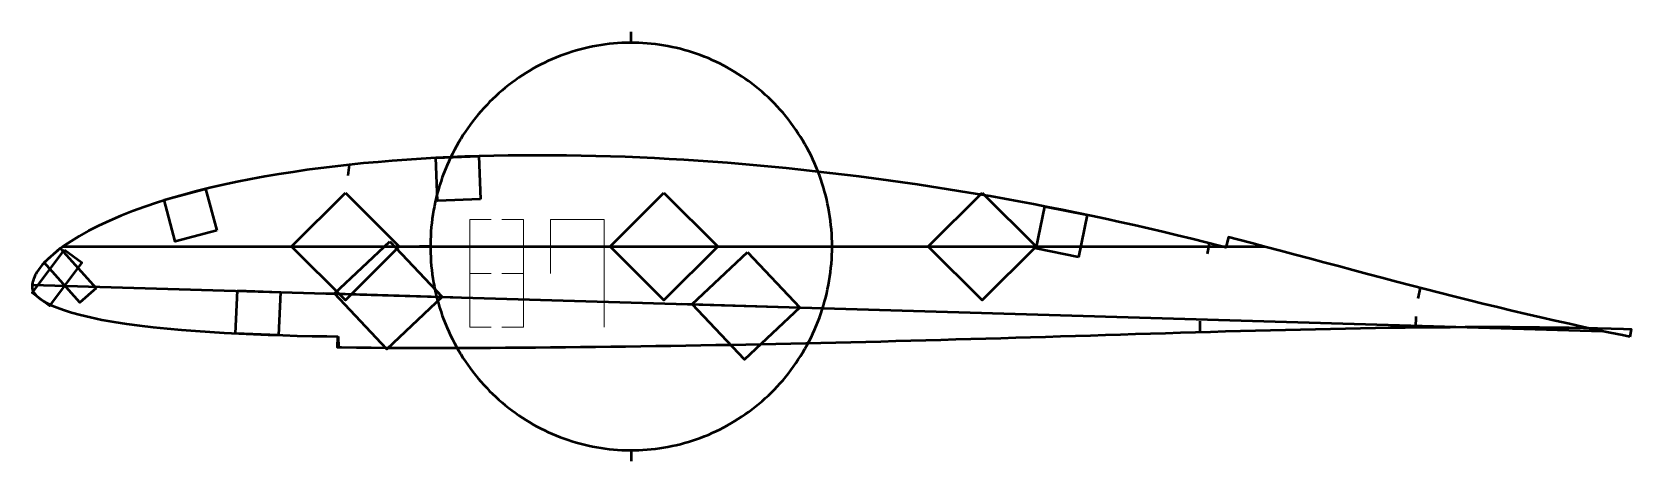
# Model space of a CAD drawing. Header units: metres. Extents: x 11 to 160, y 180 to 220.
import ezdxf

# ---------------------------------------------------------------- set-up
doc = ezdxf.new("R2010")
doc.units = ezdxf.units.M
doc.layers.add('Layer', color=1, linetype='Continuous', lineweight=50)
doc.layers.add('NumLabel', color=1, linetype='Continuous', lineweight=15)

msp = doc.modelspace()

# ---------------------------------------------------------------- linework, layer by layer
at = {"layer": 'Layer'}
for p, q in [((67, 218.94), (67, 219.94)), ((40.82, 207.59), (40.69, 206.6)), ((48.35, 200), (47.35, 200)), ((85.64, 200), (86.64, 200)), ((120.66, 200.29), (120.46, 199.31)), ((140.23, 196.16), (140.03, 195.18)), ((119.8, 193.05), (119.8, 192.05)), ((139.83, 193.48), (139.81, 192.48)), ((39.8, 191.64), (39.81, 190.64)), ((67, 181.06), (67, 180.06))]:
    msp.add_line(p, q, dxfattribs=at)
at = {"layer": 'Layer', "color": 7}
for p, q in [((14.27, 200), (125.78, 200)), ((34.47, 200), (46.47, 200)), ((64.03, 200), (76.03, 200)), ((93.58, 200), (105.58, 200)), ((11.38, 196.45), (157.21, 192.13)), ((38.45, 195.65), (50.44, 195.29)), ((71.66, 194.67), (83.65, 194.31))]:
    msp.add_line(p, q, dxfattribs=at)
at = {"layer": 'Layer'}
for points in [[(85.64, 200), (85.64, 200.4), (85.63, 200.8), (85.61, 201.19), (85.58, 201.59), (85.54, 201.99), (85.5, 202.38), (85.44, 202.78), (85.38, 203.17), (85.31, 203.56), (85.23, 203.95), (85.15, 204.34), (85.06, 204.73), (84.95, 205.11), (84.84, 205.49), (84.73, 205.87), (84.6, 206.25), (84.47, 206.62), (84.33, 206.99), (84.18, 207.36), (84.02, 207.73), (83.86, 208.09), (83.69, 208.45), (83.51, 208.8), (83.32, 209.15), (83.13, 209.5), (82.93, 209.84), (82.72, 210.18), (82.51, 210.51), (82.29, 210.84), (82.06, 211.16), (81.83, 211.48), (81.59, 211.8), (81.34, 212.11), (81.09, 212.41), (80.83, 212.71), (80.56, 213), (80.29, 213.29), (80.01, 213.57), (79.73, 213.84), (79.44, 214.11), (79.14, 214.37), (78.84, 214.63), (78.54, 214.88), (78.23, 215.12), (77.91, 215.36), (77.59, 215.59), (77.27, 215.81), (76.94, 216.02), (76.6, 216.23), (76.27, 216.43), (75.92, 216.63), (75.58, 216.82), (75.23, 217), (74.87, 217.17), (74.52, 217.33), (74.16, 217.49), (73.79, 217.64), (73.43, 217.78), (73.06, 217.91), (72.69, 218.04), (72.31, 218.15), (71.94, 218.26), (71.56, 218.36), (71.18, 218.46), (70.79, 218.54), (70.41, 218.62), (70.02, 218.69), (69.64, 218.75), (69.25, 218.8), (68.86, 218.84), (68.47, 218.88), (68.08, 218.91), (67.69, 218.93), (67.29, 218.94), (66.9, 218.94), (66.51, 218.93), (66.12, 218.92), (65.73, 218.89), (65.34, 218.86), (64.95, 218.82), (64.56, 218.78), (64.17, 218.72), (63.78, 218.66), (63.4, 218.58), (63.01, 218.5), (62.63, 218.41), (62.25, 218.31), (61.88, 218.21), (61.5, 218.1), (61.13, 217.97), (60.76, 217.85), (60.39, 217.71), (60.02, 217.56), (59.66, 217.41), (59.3, 217.25), (58.95, 217.08), (58.6, 216.91), (58.25, 216.72), (57.9, 216.53), (57.56, 216.33), (57.23, 216.13), (56.9, 215.92), (56.57, 215.7), (56.25, 215.47), (55.93, 215.24), (55.62, 215), (55.31, 214.75), (55.01, 214.5), (54.71, 214.24), (54.42, 213.98), (54.13, 213.7), (53.85, 213.43), (53.58, 213.14), (53.31, 212.85), (53.04, 212.56), (52.79, 212.26), (52.54, 211.95), (52.29, 211.64), (52.06, 211.32), (51.82, 211), (51.6, 210.68), (51.38, 210.35), (51.17, 210.01), (50.97, 209.67), (50.77, 209.33), (50.58, 208.98), (50.4, 208.62), (50.23, 208.27), (50.06, 207.91), (49.9, 207.55), (49.75, 207.18), (49.6, 206.81), (49.46, 206.44), (49.34, 206.06), (49.21, 205.68), (49.1, 205.3), (48.99, 204.92), (48.9, 204.53), (48.81, 204.15), (48.73, 203.76), (48.65, 203.36), (48.59, 202.97), (48.53, 202.58), (48.48, 202.18), (48.44, 201.79), (48.41, 201.39), (48.38, 200.99), (48.36, 200.6), (48.36, 200.2), (48.36, 199.8), (48.36, 199.4), (48.38, 199.01), (48.41, 198.61), (48.44, 198.21), (48.48, 197.82), (48.53, 197.42), (48.59, 197.03), (48.65, 196.64), (48.73, 196.24), (48.81, 195.85), (48.9, 195.47), (48.99, 195.08), (49.1, 194.7), (49.21, 194.32), (49.34, 193.94), (49.46, 193.56), (49.6, 193.19), (49.75, 192.82), (49.9, 192.45), (50.06, 192.09), (50.23, 191.73), (50.4, 191.38), (50.58, 191.02), (50.77, 190.67), (50.97, 190.33), (51.17, 189.99), (51.38, 189.65), (51.6, 189.32), (51.82, 189), (52.06, 188.68), (52.29, 188.36), (52.54, 188.05), (52.79, 187.74), (53.04, 187.44), (53.31, 187.15), (53.58, 186.86), (53.85, 186.57), (54.13, 186.3), (54.42, 186.02), (54.71, 185.76), (55.01, 185.5), (55.31, 185.25), (55.62, 185), (55.93, 184.76), (56.25, 184.53), (56.57, 184.3), (56.9, 184.08), (57.23, 183.87), (57.56, 183.67), (57.9, 183.47), (58.25, 183.28), (58.6, 183.09), (58.95, 182.92), (59.3, 182.75), (59.66, 182.59), (60.02, 182.44), (60.39, 182.29), (60.76, 182.15), (61.13, 182.03), (61.5, 181.9), (61.88, 181.79), (62.25, 181.69), (62.63, 181.59), (63.01, 181.5), (63.4, 181.42), (63.78, 181.34), (64.17, 181.28), (64.56, 181.22), (64.95, 181.18), (65.34, 181.14), (65.73, 181.11), (66.12, 181.08), (66.51, 181.07), (66.9, 181.06), (67.29, 181.06), (67.69, 181.07), (68.08, 181.09), (68.47, 181.12), (68.86, 181.16), (69.25, 181.2), (69.64, 181.25), (70.02, 181.31), (70.41, 181.38), (70.79, 181.46), (71.18, 181.54), (71.56, 181.64), (71.94, 181.74), (72.31, 181.85), (72.69, 181.96), (73.06, 182.09), (73.43, 182.22), (73.79, 182.36), (74.16, 182.51), (74.52, 182.67), (74.87, 182.83), (75.23, 183), (75.58, 183.18), (75.92, 183.37), (76.27, 183.57), (76.6, 183.77), (76.94, 183.98), (77.27, 184.19), (77.59, 184.41), (77.91, 184.64), (78.23, 184.88), (78.54, 185.12), (78.84, 185.37), (79.14, 185.63), (79.44, 185.89), (79.73, 186.16), (80.01, 186.43), (80.29, 186.71), (80.56, 187), (80.83, 187.29), (81.09, 187.59), (81.34, 187.89), (81.59, 188.2), (81.83, 188.52), (82.06, 188.84), (82.29, 189.16), (82.51, 189.49), (82.72, 189.82), (82.93, 190.16), (83.13, 190.5), (83.32, 190.85), (83.51, 191.2), (83.69, 191.55), (83.86, 191.91), (84.02, 192.27), (84.18, 192.64), (84.33, 193.01), (84.47, 193.38), (84.6, 193.75), (84.73, 194.13), (84.84, 194.51), (84.95, 194.89), (85.06, 195.27), (85.15, 195.66), (85.23, 196.05), (85.31, 196.44), (85.38, 196.83), (85.44, 197.22), (85.5, 197.62), (85.54, 198.01), (85.58, 198.41), (85.61, 198.81), (85.63, 199.2), (85.64, 199.6), (85.64, 200)], [(159.71, 191.62), (159.02, 191.76), (157.89, 191.98), (156.67, 192.24), (155.4, 192.51), (154.1, 192.8), (152.77, 193.1), (151.44, 193.4), (150.09, 193.71), (148.75, 194.03), (147.41, 194.35), (146.06, 194.68), (144.72, 195.01), (143.38, 195.35), (142.05, 195.69), (140.71, 196.04), (139.37, 196.38), (138.03, 196.73), (136.68, 197.09), (135.34, 197.44), (133.99, 197.8), (132.65, 198.16), (131.31, 198.52), (129.97, 198.88), (128.63, 199.24), (127.29, 199.6), (125.96, 199.95), (124.62, 200.31), (123.28, 200.66), (122.44, 200.87), (122.19, 199.9), (121.7, 200.03), (120.36, 200.37), (119.03, 200.7), (117.7, 201.02), (116.36, 201.35), (115.03, 201.66), (113.7, 201.97), (112.37, 202.27), (111.03, 202.56), (109.69, 202.85), (108.35, 203.13), (107.01, 203.4), (105.68, 203.67), (104.34, 203.93), (102.99, 204.18), (101.65, 204.43), (100.31, 204.67), (98.96, 204.9), (97.61, 205.12), (96.27, 205.34), (94.92, 205.55), (93.57, 205.75), (92.22, 205.95), (90.87, 206.14), (89.51, 206.32), (88.16, 206.49), (86.8, 206.66), (85.44, 206.82), (84.09, 206.98), (82.73, 207.13), (81.38, 207.27), (80.02, 207.4), (78.66, 207.53), (77.3, 207.65), (75.94, 207.76), (74.58, 207.86), (73.22, 207.96), (71.87, 208.04), (70.51, 208.12), (69.15, 208.2), (67.79, 208.26), (66.43, 208.32), (65.07, 208.37), (63.71, 208.41), (62.36, 208.44), (61, 208.46), (59.65, 208.47), (58.29, 208.47), (56.94, 208.47), (55.58, 208.45), (54.23, 208.43), (52.89, 208.39), (51.54, 208.35), (50.19, 208.29), (48.85, 208.23), (47.5, 208.15), (46.16, 208.06), (44.82, 207.96), (43.49, 207.85), (42.15, 207.73), (40.82, 207.59), (39.51, 207.45), (38.19, 207.28), (36.87, 207.11), (35.57, 206.92), (34.27, 206.71), (32.97, 206.49), (31.68, 206.25), (30.4, 206), (29.13, 205.73), (27.88, 205.45), (26.64, 205.14), (25.42, 204.81), (24.2, 204.46), (23.01, 204.09), (21.85, 203.69), (20.71, 203.28), (19.61, 202.85), (18.55, 202.39), (17.55, 201.92), (16.62, 201.45), (15.76, 200.96), (15, 200.49), (14.33, 200.05), (13.77, 199.63), (13.29, 199.23), (12.91, 198.9), (12.58, 198.57), (12.32, 198.29), (12.12, 198.06), (11.96, 197.84), (11.83, 197.62), (11.73, 197.44), (11.64, 197.27), (11.57, 197.09), (11.51, 196.95), (11.47, 196.82), (11.43, 196.7), (11.41, 196.6), (11.39, 196.49), (11.37, 196.38), (11.37, 196.32), (11.37, 196.31), (11.38, 196.19), (11.39, 196.12), (11.38, 196.08), (11.39, 196.04), (11.4, 195.98), (11.44, 195.9), (11.49, 195.8), (11.56, 195.69), (11.66, 195.56), (11.8, 195.42), (11.96, 195.27), (12.17, 195.11), (12.44, 194.93), (12.79, 194.74), (13.21, 194.53), (13.7, 194.32), (14.29, 194.1), (15.02, 193.87), (15.86, 193.64), (16.8, 193.42), (17.84, 193.2), (18.96, 193), (20.14, 192.81), (21.35, 192.65), (22.61, 192.51), (23.92, 192.38), (25.24, 192.26), (26.55, 192.15), (27.87, 192.06), (29.22, 191.99), (30.58, 191.92), (31.93, 191.85), (33.28, 191.8), (34.64, 191.75), (36, 191.71), (37.37, 191.68), (38.75, 191.66), (39.72, 191.64), (39.7, 190.64), (40.11, 190.64), (41.49, 190.62), (42.86, 190.6), (44.23, 190.59), (45.61, 190.58), (46.99, 190.58), (48.38, 190.58), (49.77, 190.58), (51.16, 190.58), (52.55, 190.58), (53.94, 190.59), (55.33, 190.6), (56.72, 190.61), (58.11, 190.62), (59.51, 190.64), (60.9, 190.65), (62.3, 190.67), (63.69, 190.68), (65.09, 190.7), (66.48, 190.71), (67.88, 190.73), (69.27, 190.76), (70.67, 190.78), (72.06, 190.8), (73.46, 190.82), (74.85, 190.85), (76.24, 190.87), (77.64, 190.9), (79.03, 190.93), (80.43, 190.95), (81.82, 190.98), (83.21, 191.01), (84.6, 191.04), (85.99, 191.08), (87.39, 191.12), (88.78, 191.15), (90.18, 191.18), (91.57, 191.22), (92.96, 191.26), (94.35, 191.3), (95.74, 191.34), (97.13, 191.38), (98.52, 191.41), (99.91, 191.45), (101.3, 191.49), (102.69, 191.53), (104.08, 191.58), (105.47, 191.62), (106.86, 191.66), (108.25, 191.7), (109.64, 191.74), (111.03, 191.79), (112.42, 191.83), (113.81, 191.88), (115.2, 191.92), (116.6, 191.96), (117.99, 192), (119.38, 192.04), (120.77, 192.08), (122.16, 192.12), (123.55, 192.16), (124.94, 192.2), (126.34, 192.23), (127.73, 192.26), (129.13, 192.3), (130.52, 192.33), (131.92, 192.36), (133.31, 192.39), (134.7, 192.41), (136.09, 192.44), (137.48, 192.46), (138.86, 192.47), (140.25, 192.49), (141.64, 192.5), (143.03, 192.51), (144.41, 192.52), (145.8, 192.52), (147.19, 192.52), (148.57, 192.52), (149.95, 192.51), (151.33, 192.5), (152.71, 192.48), (154.07, 192.46), (155.41, 192.43), (156.71, 192.41), (157.96, 192.37), (159.11, 192.34), (159.82, 192.31)]]:
    msp.add_lwpolyline(points, close=True, dxfattribs=at)
for points in [[(53.01, 204.41), (49.02, 204.24), (48.85, 208.24), (52.85, 208.4), (53.01, 204.41)], [(28.53, 201.5), (24.66, 200.46), (23.63, 204.33), (27.49, 205.37), (28.53, 201.5)], [(40.47, 205), (45.47, 200), (40.47, 195), (35.47, 200), (40.47, 205)], [(70.03, 205), (75.03, 200), (70.03, 195), (65.03, 200), (70.03, 205)], [(99.58, 205), (104.58, 200), (99.58, 195), (94.58, 200), (99.58, 205)], [(108.51, 199.01), (104.6, 199.82), (105.4, 203.73), (109.32, 202.93), (108.51, 199.01)], [(44.6, 200.47), (49.45, 195.32), (44.3, 190.47), (39.45, 195.62), (44.6, 200.47)], [(14.39, 199.69), (15.99, 198.5), (12.99, 194.49), (11.39, 195.69), (14.39, 199.69)], [(17.31, 196.12), (15.82, 194.79), (12.49, 198.52), (13.98, 199.85), (17.31, 196.12)], [(77.8, 199.48), (82.65, 194.34), (77.51, 189.49), (72.66, 194.64), (77.8, 199.48)], [(30.44, 195.92), (34.43, 195.75), (34.26, 191.75), (30.26, 191.93), (30.44, 195.92)]]:
    msp.add_lwpolyline(points, dxfattribs=at)
at = {"layer": 'NumLabel', "color": 1}
for points in [[(54, 202.5), (52, 202.5), (52, 192.5), (54, 192.5)], [(55, 192.5), (57, 192.5), (57, 202.5), (55, 202.5)], [(59.5, 197.5), (59.5, 202.5), (64.5, 202.5), (64.5, 192.5)], [(52, 197.5), (54, 197.5)], [(55, 197.5), (57, 197.5)]]:
    msp.add_lwpolyline(points, dxfattribs=at)

doc.saveas('drawing.dxf')
